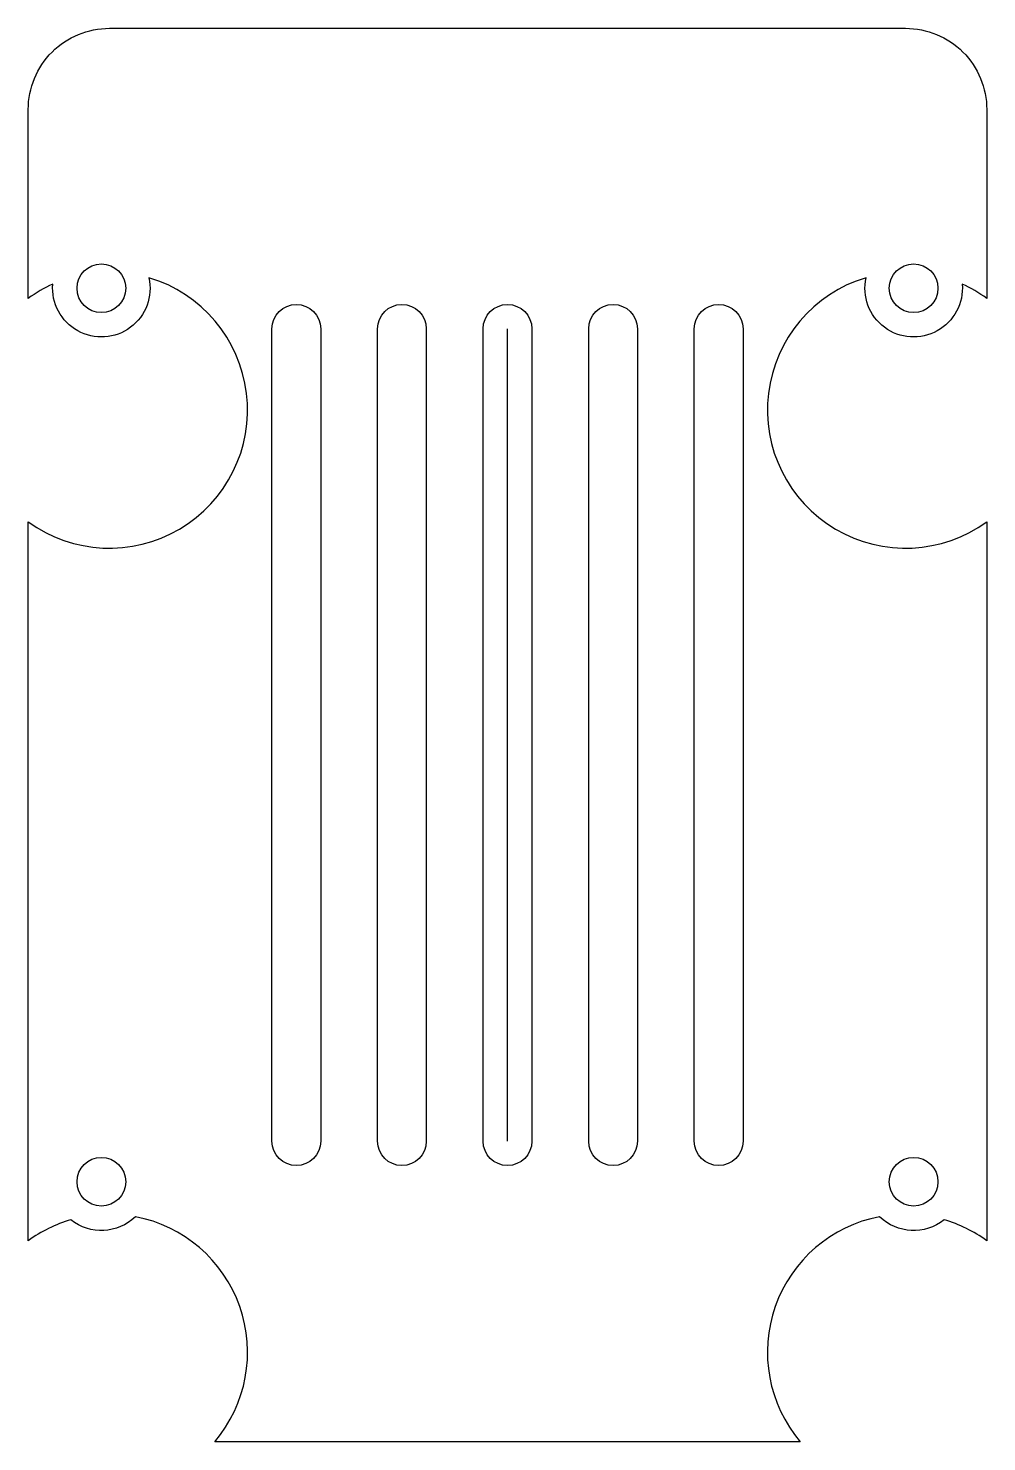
# Model space of a CAD drawing. Header units: millimetres. Extents: x -29.5 to 29.5, y -43.5 to 43.5.
import ezdxf

# ---------------------------------------------------------------- set-up
doc = ezdxf.new("R2010")
doc.units = ezdxf.units.MM
doc.layers.get('0').update_dxf_attribs({"linetype": 'CONTINUOUS'})

msp = doc.modelspace()

# ---------------------------------------------------------------- linework, layer by layer
msp.add_line((0, -25), (0, 25))
for points in [[(-22.07, 28.145, -1.162765), (-27.99, 27.751, 0.051505), (-29.5, 26.874), (-29.5, 38.5, -0.414214), (-24.5, 43.5), (24.5, 43.5, -0.414214), (29.5, 38.5), (29.5, 26.874, 0.051505), (27.99, 27.751, -1.162765), (22.07, 28.145, 1.185667), (29.5, 13.126), (29.5, -31.126, 0.086545), (26.878, -29.839, -0.378697), (22.908, -29.65, 0.574598), (18.019, -43.5), (-18.019, -43.5, 0.574598), (-22.908, -29.65, -0.378697), (-26.878, -29.839, 0.086545), (-29.5, -31.126), (-29.5, 13.126, 1.185667)], [(-11.5, 25), (-11.5, -25, -1), (-14.5, -25), (-14.5, 25, -1)], [(-5, 25), (-5, -25, -1), (-8, -25), (-8, 25, -1)], [(1.5, 25), (1.5, -25, -1), (-1.5, -25), (-1.5, 25, -1)], [(8, 25), (8, -25, -1), (5, -25), (5, 25, -1)], [(14.5, 25), (14.5, -25, -1), (11.5, -25), (11.5, 25, -1)]]:
    msp.add_lwpolyline(points, format="xyb", close=True)
for centre in [(-25, 27.5), (25, 27.5), (-25, -27.5), (25, -27.5)]:
    msp.add_circle(centre, 1.5)

doc.saveas('drawing.dxf')
